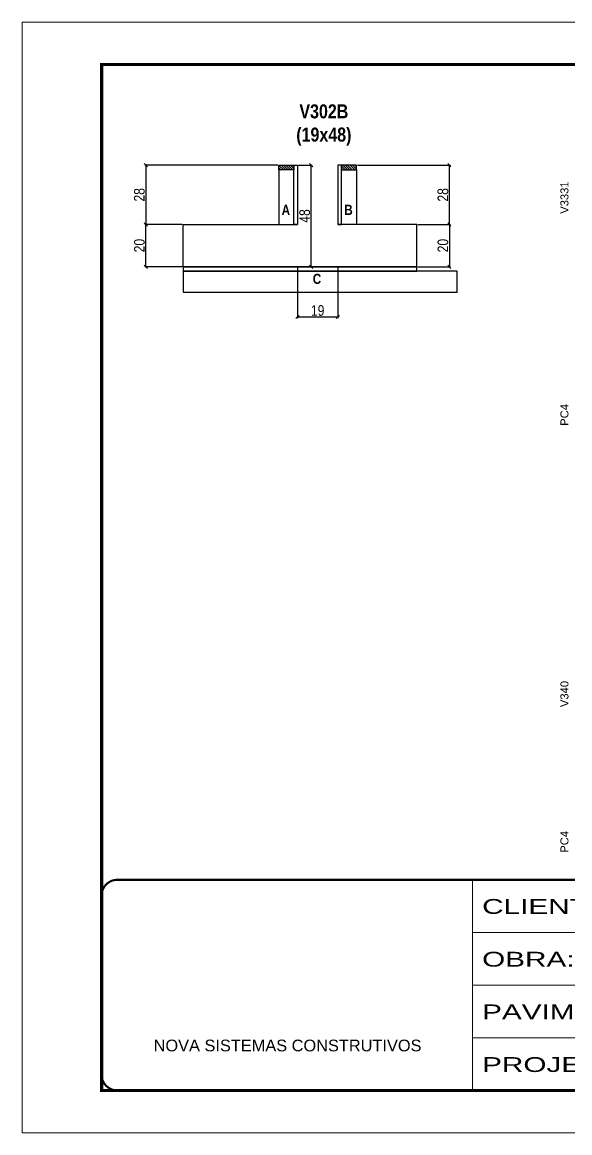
# Model space of a CAD drawing. Extents: x -3394 to 16474, y -5031 to 14397.
# Drawn here: x 9027 to 9545, y 11049 to 12099 of the extents above; entities that cross this region are included whole.
import ezdxf

# ---------------------------------------------------------------- set-up
doc = ezdxf.new("R2010")
doc.units = 0
doc.linetypes.add('CONTINUO', pattern=[0])
doc.linetypes.add('DASHED', pattern=[0.75, 0.5, -0.25])
doc.layers.get('0').update_dxf_attribs({"linetype": 'CONTINUOUS'})
doc.layers.get('Defpoints').update_dxf_attribs({"linetype": 'CONTINUOUS'})
for name, color, linetype in [('barrote', 251, 'CONTINUOUS'), ('COTA', 241, 'CONTINUOUS'), ('detalhes', 4, 'CONTINUOUS'), ('NOMENCLATURA', 7, 'CONTINUOUS'), ('Painéis', 200, 'CONTINUOUS'), ('SARR_2.2x7', 40, 'CONTINUOUS'), ('SARR_3.5x7', 81, 'CONTINUOUS')]:
    doc.layers.add(name, color=color, linetype=linetype)
for name, color, linetype, lineweight in [('CONCRETO', 251, 'CONTINUOUS', 25), ('Folhas', 255, 'CONTINUOUS', 9), ('SARRAFO DE PRESSAO', 251, 'DASHED', 9)]:
    doc.layers.add(name, color=color, linetype=linetype, lineweight=lineweight)
doc.styles.add('ARIAL', font='arial.ttf')
doc.styles.add('COTA TECNICA 2X', font='techl___.ttf', dxfattribs={"height": 10})
doc.styles.add('TECNICA', font='techb___.ttf', dxfattribs={"height": 10})
doc.styles.add('Tecnologia', font='')
doc.styles.get('Tecnologia').set_extended_font_data('Forgotten Futurist')
doc.dimstyles.new('SECAO', dxfattribs={"dimscale": 0.333333, "dimtxt": 5, "dimasz": 9, "dimexe": 3, "dimexo": 3, "dimgap": 3, "dimtad": 1, "dimdec": 1, "dimlfac": 0.5, "dimzin": 12, "dimdsep": 46, "dimtxsty": 'COTA TECNICA 2X', "dimblk1": 'OBLIQUE', "dimblk2": 'OBLIQUE', "dimsah": 1, "dimcen": 0.9, "dimclrd": 4, "dimclre": 4, "dimclrt": 240, "dimadec": 1, "dimazin": 3, "dimtfac": 1, "dimtdec": 1, "dimtmove": 0, "dimatfit": 3, "dimfxl": 1, "dimtolj": 1, "dimtzin": 12, "dimarcsym": 0})
pattern_1 = [(135, (42359.597, -111552.3977), (-1.122532015, -1.122532015), [])]

# ---------------------------------------------------------------- blocks, each defined once
blk = doc.blocks.new('9999999999')
at = {"color": 30, "linetype": 'CONTINUO'}
for p, q in [((98564.6, 34230.2), (98564.6, 34429.4)), ((98564.6, 34379.6), (99584, 34379.6)), ((98564.6, 34329.8), (99488, 34329.8)), ((98564.6, 34280), (99488, 34280))]:
    blk.add_line(p, q, dxfattribs=at)
at = {"color": 30, "linetype": 'CONTINUO', "const_width": 2}
blk.add_lwpolyline([(99584, 34230.2), (99584, 34414.4, 0.414214), (99569, 34429.4), (98229, 34429.4, 0.414214), (98214, 34414.4), (98214, 34245.2, 0.414214), (98229, 34230.2), (99584, 34230.2)], format="xyb", dxfattribs=at)
at = {"layer": 'Folhas'}
blk.add_lwpolyline([(98139, 34190.2), (99624, 34190.2), (99624, 35240.2), (98139, 35240.2)], close=True, dxfattribs=at)
at = {"layer": 'Folhas', "color": 30, "const_width": 3}
blk.add_lwpolyline([(98214, 34230.2), (99584, 34230.2), (99584, 35200.2), (98214, 35200.2)], close=True, dxfattribs=at)
at = {"color": 7, "linetype": 'Continuous', "ltscale": 5, "style": 'ARIAL'}
blk.add_text('NOVA SISTEMAS CONSTRUTIVOS', height=11.059, dxfattribs=at).set_placement((98263.2, 34267.2))
at = {"layer": 'Folhas', "color": 7, "style": 'Tecnologia', "width": 1.5}
for s, p in [('CLIENTE:', (98573.7, 34397.2)), ('OBRA:', (98573.7, 34347.3)), ('PAVIMENTO:', (98573.7, 34297.5)), ('PROJETO:', (98573.7, 34247.7))]:
    blk.add_text(s, height=14, dxfattribs=at).set_placement(p)
blk = doc.blocks.new('_Oblique')
at = {"color": 0, "linetype": 'ByBlock', "lineweight": -2}
blk.add_line((-0.5, -0.5), (0.5, 0.5), dxfattribs=at)
blk = doc.blocks.new('*D264')
at = {"layer": 'COTA', "color": 4, "lineweight": -2, "transparency": 16777216}
for p, q in [((9401.1, 11908.2), (9432, 11908.2)), ((9431, 11908.2), (9431, 11868.2)), ((9401.1, 11868.2), (9432, 11868.2))]:
    blk.add_line(p, q, dxfattribs=at)
at = {"layer": 'Defpoints', "color": 0, "transparency": 16777216}
for p in [(9400.1, 11908.2), (9400.1, 11868.2), (9431, 11868.2)]:
    blk.add_point(p, dxfattribs=at)
at = {"layer": 'COTA', "color": 4, "lineweight": -2, "transparency": 16777216, "xscale": 3, "yscale": 3, "zscale": 3}
for p, rotation in [((9431, 11908.2), 90), ((9431, 11868.2), 270)]:
    blk.add_blockref('_Oblique', p, dxfattribs=dict(at, rotation=rotation))
at = {"layer": 'COTA', "color": 240, "transparency": 16777216, "insert": (9424.9, 11888.2), "char_height": 10, "attachment_point": 5, "rotation": 90, "style": 'COTA TECNICA 2X'}
blk.add_mtext('\\A1;20', dxfattribs=at)
blk = doc.blocks.new('*D265')
at = {"layer": 'COTA', "color": 4, "lineweight": -2, "transparency": 16777216}
for p, q in [((9344.1, 11964.2), (9432, 11964.2)), ((9431, 11908.2), (9431, 11964.2)), ((9401.1, 11908.2), (9432, 11908.2))]:
    blk.add_line(p, q, dxfattribs=at)
at = {"layer": 'Defpoints', "color": 0, "transparency": 16777216}
for p in [(9343.1, 11964.2), (9431, 11964.2), (9400.1, 11908.2)]:
    blk.add_point(p, dxfattribs=at)
at = {"layer": 'COTA', "color": 4, "lineweight": -2, "transparency": 16777216, "xscale": 3, "yscale": 3, "zscale": 3}
for p, rotation in [((9431, 11964.2), 90), ((9431, 11908.2), 270)]:
    blk.add_blockref('_Oblique', p, dxfattribs=dict(at, rotation=rotation))
at = {"layer": 'COTA', "color": 240, "transparency": 16777216, "insert": (9424.9, 11936.2), "char_height": 10, "attachment_point": 5, "rotation": 90, "style": 'COTA TECNICA 2X'}
blk.add_mtext('\\A1;28', dxfattribs=at)
blk = doc.blocks.new('*D266')
at = {"layer": 'COTA', "color": 4, "lineweight": -2, "transparency": 16777216}
for p, q in [((9288.5, 11964.2), (9301.3, 11964.2)), ((9300.3, 11868.2), (9300.3, 11964.2)), ((9288.5, 11868.2), (9301.3, 11868.2))]:
    blk.add_line(p, q, dxfattribs=at)
at = {"layer": 'Defpoints', "color": 0, "transparency": 16777216}
for p in [(9287.5, 11964.2), (9300.3, 11964.2), (9287.5, 11868.2)]:
    blk.add_point(p, dxfattribs=at)
at = {"layer": 'COTA', "color": 4, "lineweight": -2, "transparency": 16777216, "xscale": 3, "yscale": 3, "zscale": 3}
for p, rotation in [((9300.3, 11964.2), 90), ((9300.3, 11868.2), 270)]:
    blk.add_blockref('_Oblique', p, dxfattribs=dict(at, rotation=rotation))
at = {"layer": 'COTA', "color": 240, "transparency": 16777216, "insert": (9294.2, 11916.2), "char_height": 10, "attachment_point": 5, "rotation": 90, "style": 'COTA TECNICA 2X'}
blk.add_mtext('\\A1;48', dxfattribs=at)
blk = doc.blocks.new('*D262')
at = {"layer": 'COTA', "color": 4, "lineweight": -2, "transparency": 16777216}
for p, q in [((9268.9, 11964.2), (9143.1, 11964.2)), ((9144.1, 11964.2), (9144.1, 11908.2)), ((9178.5, 11908.2), (9143.1, 11908.2))]:
    blk.add_line(p, q, dxfattribs=at)
at = {"layer": 'Defpoints', "color": 0, "transparency": 16777216}
for p in [(9269.9, 11964.2), (9144.1, 11908.2), (9179.5, 11908.2)]:
    blk.add_point(p, dxfattribs=at)
at = {"layer": 'COTA', "color": 4, "lineweight": -2, "transparency": 16777216, "xscale": 3, "yscale": 3, "zscale": 3}
for p, rotation in [((9144.1, 11964.2), 90), ((9144.1, 11908.2), 270)]:
    blk.add_blockref('_Oblique', p, dxfattribs=dict(at, rotation=rotation))
at = {"layer": 'COTA', "color": 240, "transparency": 16777216, "insert": (9138, 11936.2), "char_height": 10, "attachment_point": 5, "rotation": 90, "style": 'COTA TECNICA 2X'}
blk.add_mtext('\\A1;28', dxfattribs=at)
blk = doc.blocks.new('*D263')
at = {"layer": 'COTA', "color": 4, "lineweight": -2, "transparency": 16777216}
for p, q in [((9287.5, 11867.2), (9287.5, 11819.7)), ((9325.5, 11867.2), (9325.5, 11819.7)), ((9287.5, 11820.7), (9325.5, 11820.7))]:
    blk.add_line(p, q, dxfattribs=at)
at = {"layer": 'Defpoints', "color": 0, "transparency": 16777216}
for p in [(9287.5, 11868.2), (9325.5, 11868.2), (9325.5, 11820.7)]:
    blk.add_point(p, dxfattribs=at)
at = {"layer": 'COTA', "color": 4, "lineweight": -2, "transparency": 16777216, "xscale": 3, "yscale": 3, "zscale": 3, "rotation": 180}
blk.add_blockref('_Oblique', (9287.5, 11820.7), dxfattribs=at)
at = {"layer": 'COTA', "color": 4, "lineweight": -2, "transparency": 16777216, "xscale": 3, "yscale": 3, "zscale": 3}
blk.add_blockref('_Oblique', (9325.5, 11820.7), dxfattribs=at)
at = {"layer": 'COTA', "color": 240, "transparency": 16777216, "insert": (9306.5, 11826.8), "char_height": 10, "attachment_point": 5, "style": 'COTA TECNICA 2X'}
blk.add_mtext('\\A1;19', dxfattribs=at)
blk = doc.blocks.new('*D2208')
at = {"layer": 'COTA', "color": 4, "lineweight": -2, "transparency": 16777216}
for p, q in [((9178.5, 11908.2), (9143.1, 11908.2)), ((9144.1, 11868.2), (9144.1, 11908.2)), ((9178.5, 11868.2), (9143.1, 11868.2))]:
    blk.add_line(p, q, dxfattribs=at)
at = {"layer": 'Defpoints', "color": 0, "transparency": 16777216}
for p in [(9144.1, 11908.2), (9179.5, 11908.2), (9179.5, 11868.2)]:
    blk.add_point(p, dxfattribs=at)
at = {"layer": 'COTA', "color": 4, "lineweight": -2, "transparency": 16777216, "xscale": 3, "yscale": 3, "zscale": 3}
for p, rotation in [((9144.1, 11908.2), 90), ((9144.1, 11868.2), 270)]:
    blk.add_blockref('_Oblique', p, dxfattribs=dict(at, rotation=rotation))
at = {"layer": 'COTA', "color": 240, "transparency": 16777216, "insert": (9138, 11888.2), "char_height": 10, "attachment_point": 5, "rotation": 90, "style": 'COTA TECNICA 2X'}
blk.add_mtext('\\A1;20', dxfattribs=at)

msp = doc.modelspace()

# ---------------------------------------------------------------- hatches: boundary and pattern name
at = {"layer": 'SARR_2.2x7'}
h = msp.add_hatch(dxfattribs=at)
h.set_pattern_fill('ANSI31', color=256, scale=0.5, angle=90)
h.set_pattern_definition(pattern_1)
h.paths.add_polyline_path([(9283.87, 11964.17), (9283.87, 11959.77), (9269.87, 11959.77), (9269.87, 11964.17)])
h = msp.add_hatch(dxfattribs=at)
h.set_pattern_fill('ANSI31', color=256, scale=0.5, angle=90)
h.set_pattern_definition(pattern_1)
h.paths.add_polyline_path([(9329.07, 11964.17), (9329.07, 11959.77), (9343.07, 11959.77), (9343.07, 11964.17)])

# ---------------------------------------------------------------- linework, layer by layer
at = {"layer": 'barrote', "elevation": 0}
msp.add_lwpolyline([(9179.46, 11844.17), (9438.23, 11844.17), (9438.23, 11864.17), (9179.46, 11864.17)], close=True, dxfattribs=at)
at = {"layer": 'CONCRETO', "linetype": 'Continuous'}
for p, q in [((9287.47, 11964.17), (9287.47, 11912.17)), ((9325.47, 11964.17), (9325.47, 11908.17)), ((9179.49, 11868.17), (9179.49, 11908.17)), ((9179.49, 11908.17), (9287.47, 11908.17)), ((9400.09, 11908.17), (9325.47, 11908.17)), ((9400.09, 11868.17), (9400.09, 11908.17)), ((9179.46, 11868.17), (9400.09, 11868.17))]:
    msp.add_line(p, q, dxfattribs=at)
at = {"layer": 'Painéis', "linetype": 'Continuous'}
msp.add_line((9325.47, 11912.17), (9325.47, 11908.17), dxfattribs=at)
for points in [[(9283.87, 11908.17), (9283.87, 11964.17), (9287.47, 11964.17), (9287.47, 11908.17)], [(9329.07, 11908.17), (9329.07, 11964.17), (9325.47, 11964.17), (9325.47, 11908.17)], [(9179.46, 11868.17), (9179.46, 11864.17), (9400.09, 11864.17), (9400.09, 11868.17)]]:
    msp.add_lwpolyline(points, close=True, dxfattribs=at)
at = {"layer": 'SARR_2.2x7', "elevation": 0}
for points in [[(9269.87, 11964.17), (9283.87, 11964.17), (9283.87, 11959.77), (9269.87, 11959.77)], [(9343.07, 11964.17), (9329.07, 11964.17), (9329.07, 11959.77), (9343.07, 11959.77)]]:
    msp.add_lwpolyline(points, close=True, dxfattribs=at)
at = {"layer": 'SARR_3.5x7'}
for points in [[(9283.87, 11959.77), (9269.87, 11959.77), (9269.87, 11908.17), (9283.87, 11908.17)], [(9329.07, 11959.77), (9343.07, 11959.77), (9343.07, 11908.17), (9329.07, 11908.17)]]:
    msp.add_lwpolyline(points, close=True, dxfattribs=at)

# ---------------------------------------------------------------- block references
at = {"layer": 'SARRAFO DE PRESSAO', "color": 6, "linetype": 'ByBlock'}
msp.add_blockref('9999999999', (-89111.77, -23140.8), dxfattribs=at)

# ---------------------------------------------------------------- texts
at = {"layer": 'detalhes', "style": 'TECNICA'}
for s, p in [('A', (9272.43, 11917.19)), ('B', (9331.69, 11917.19)), ('C', (9301.88, 11851.93))]:
    msp.add_text(s, height=9.6, dxfattribs=at).set_placement(p)
at = {"layer": 'NOMENCLATURA', "linetype": 'Continuous', "style": 'ARIAL'}
for s, p in [('V3331', (9543.52, 11918.31, 0)), ('PC4', (9543.52, 11717.84, 0)), ('V340', (9543.52, 11451.89, 0)), ('PC4', (9543.52, 11314.21, 0))]:
    msp.add_text(s, height=7.567, rotation=90, dxfattribs=at).set_placement(p)
at = {"layer": 'NOMENCLATURA', "insert": (9312.33, 12021.73), "char_height": 13.2, "attachment_point": 2, "style": 'TECNICA'}
msp.add_mtext_dynamic_manual_height_columns('V302B\\P(19x48)', width=13.2, gutter_width=1, heights=[0], dxfattribs=at)

# ---------------------------------------------------------------- dimensions: what is measured, and where the dimension line sits
at = {"layer": 'COTA'}
for base, p1, p2, picture, middle in [((9144.09, 11908.17), (9269.87, 11964.17), (9179.49, 11908.17), '*D262', (9138, 11936.17)), ((9431.01, 11964.17), (9400.09, 11908.17), (9343.07, 11964.17), '*D265', (9424.92, 11936.17)), ((9144.09, 11908.17), (9179.46, 11868.17), (9179.49, 11908.17), '*D2208', (9137.99, 11888.17)), ((9431.01, 11868.17), (9400.09, 11908.17), (9400.09, 11868.17), '*D264', (9424.91, 11888.17))]:
    dim = msp.add_linear_dim(base=base, p1=p1, p2=p2, angle=90, dimstyle='SECAO', dxfattribs=at)
    dim.commit()
    dim.dimension.update_dxf_attribs({"geometry": picture, "text_midpoint": middle})
dim = msp.add_linear_dim(base=(9300.26, 11964.17), p1=(9287.47, 11868.17), p2=(9287.47, 11964.17), angle=90, dimstyle='SECAO', dxfattribs=at)
dim.commit()
dim.dimension.update_dxf_attribs({"geometry": '*D266', "text_midpoint": (9300.26, 11916.17), "dimtype": 160})
dim = msp.add_linear_dim(base=(9325.47, 11820.68), p1=(9287.47, 11868.17), p2=(9325.47, 11868.17), dimstyle='SECAO', dxfattribs=at)
dim.commit()
dim.dimension.update_dxf_attribs({"geometry": '*D263', "text_midpoint": (9306.47, 11826.76)})

doc.saveas('drawing.dxf')
